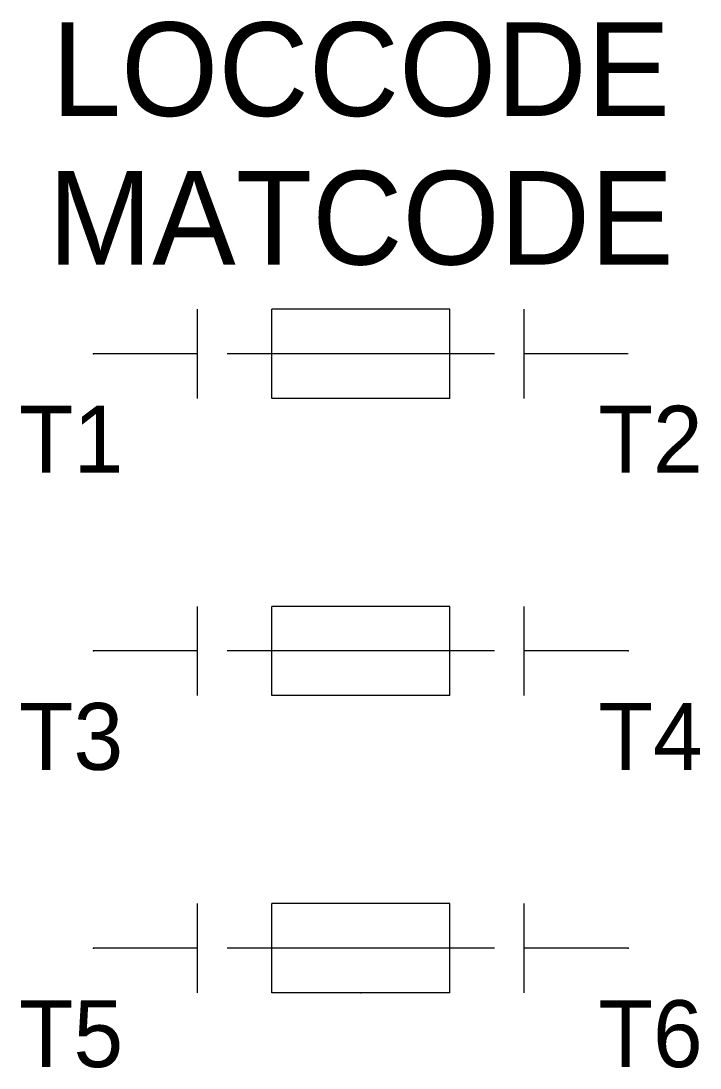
# Model space of a CAD drawing. Extents: x -11.4 to 11.4, y -4 to 31.2.
import ezdxf
from ezdxf.enums import TextEntityAlignment as Align

# ---------------------------------------------------------------- set-up
doc = ezdxf.new("R2010")
doc.units = 0
doc.linetypes.add('DASHED', pattern=[0])
doc.layers.get('0').update_dxf_attribs({"linetype": 'CONTINUOUS'})
for name, color, linetype in [('A', 7, 'CONTINUOUS'), ('C', 6, 'CONTINUOUS'), ('T2', 1, 'CONTINUOUS')]:
    doc.layers.add(name, color=color, linetype=linetype)

msp = doc.modelspace()

# ---------------------------------------------------------------- linework, layer by layer
at = {"color": 0}
for p, q in [((-5.5, 18.5), (-5.5, 21.5)), ((3, 21.5), (-3, 21.5)), ((-3, 18.5), (-3, 21.5)), ((3, 18.5), (3, 21.5)), ((5.5, 18.5), (5.5, 21.5)), ((-5.5, 20), (-9, 20)), ((4.5, 20), (-4.5, 20)), ((9, 20), (5.5, 20)), ((3, 18.5), (-3, 18.5)), ((-5.5, 8.5), (-5.5, 11.5)), ((-3, 8.5), (-3, 11.5)), ((3, 11.5), (-3, 11.5)), ((3, 8.5), (3, 11.5)), ((5.5, 8.5), (5.5, 11.5)), ((-5.5, 10), (-9, 10)), ((4.5, 10), (-4.5, 10)), ((9, 10), (5.5, 10)), ((3, 8.5), (-3, 8.5)), ((-5.5, -1.5), (-5.5, 1.5)), ((3, 1.5), (-3, 1.5)), ((-3, -1.5), (-3, 1.5)), ((3, -1.5), (3, 1.5)), ((5.5, -1.5), (5.5, 1.5)), ((-5.5, 0), (-9, 0)), ((4.5, 0), (-4.5, 0)), ((9, 0), (5.5, 0)), ((3, -1.5), (-3, -1.5))]:
    msp.add_line(p, q, dxfattribs=at)
at = {"layer": 'A', "color": 0, "linetype": 'DASHED'}
msp.add_point((0, -1.5), dxfattribs=at)
at = {"layer": 'C', "color": 0}
for p in [(-9, 20), (-9, 10), (9, 10)]:
    msp.add_point(p, dxfattribs=at)
at = {"layer": 'C', "color": 0, "linetype": 'DASHED'}
for p in [(-9, 0), (9, 0)]:
    msp.add_point(p, dxfattribs=at)

# ---------------------------------------------------------------- texts
at = {"color": 0, "linetype": 'CONTINUOUS'}
for tag, p in [('LOCCODE', (0, 28)), ('MATCODE', (0, 23))]:
    msp.add_attdef(tag, text='', height=3.15, dxfattribs=at).set_placement(p, align=Align.CENTER)
at = {"layer": 'T2', "color": 0, "linetype": 'CONTINUOUS'}
for tag, p in [('T1', (-8, 16)), ('T3', (-8, 6)), ('T5', (-8, -4))]:
    msp.add_attdef(tag, text='', height=2.25, dxfattribs=at).set_placement(p, align=Align.RIGHT)
for tag, p in [('T2', (8, 16)), ('T4', (8, 6)), ('T6', (8, -4))]:
    msp.add_attdef(tag, p, '', height=2.25, dxfattribs=at)

doc.saveas('drawing.dxf')
